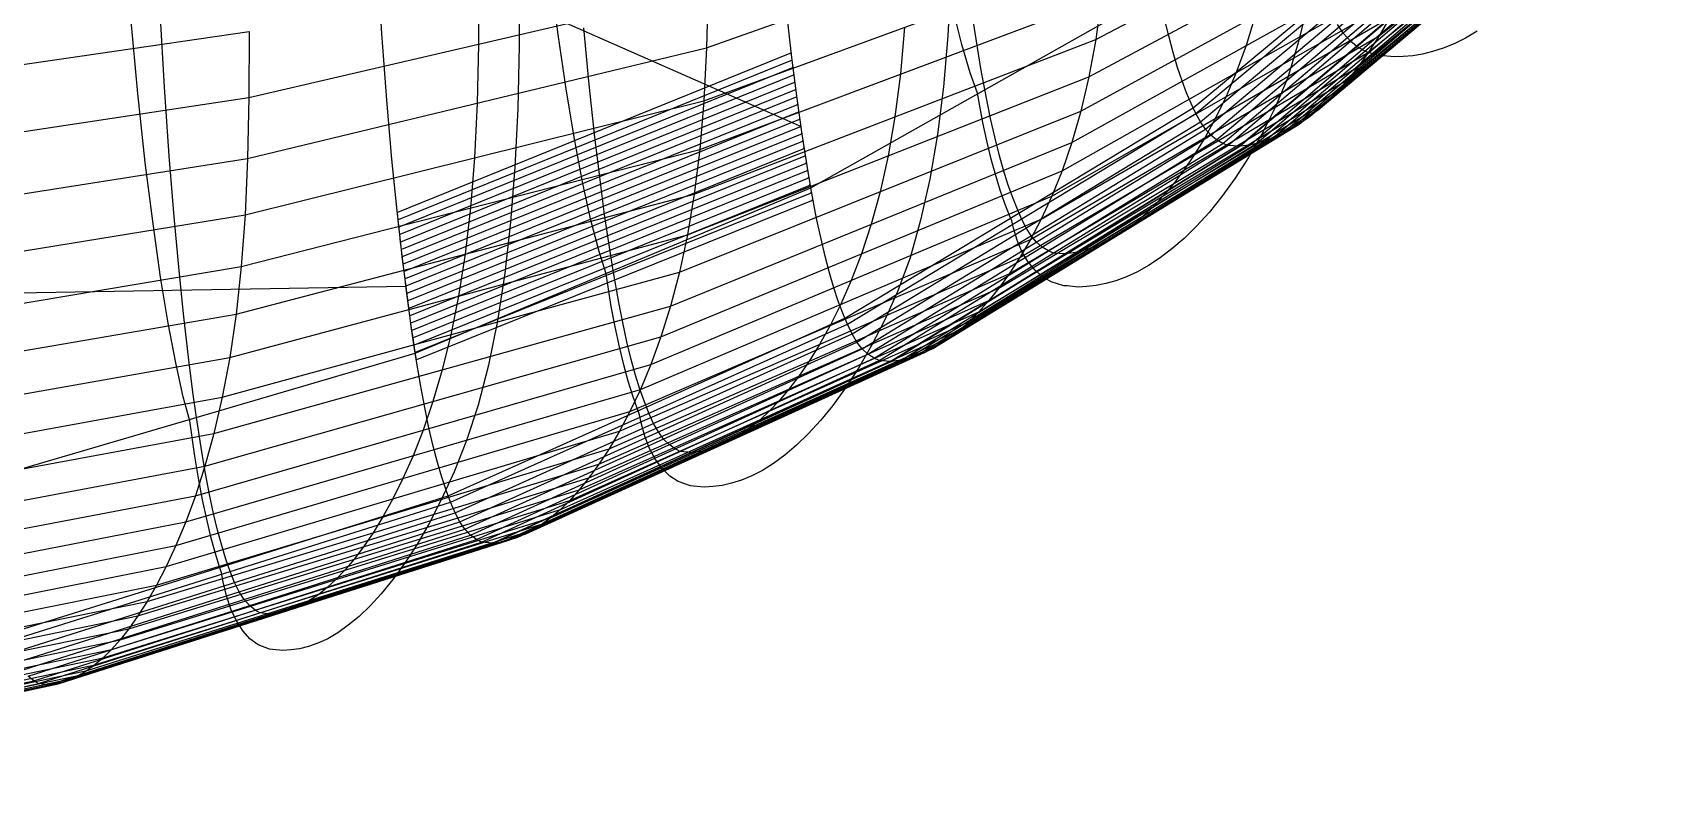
# Model space of a CAD drawing. Extents: x -454 to 454, y -3 to 309.
# Drawn here: x 291.2 to 423.3, y 21.3 to 82.7 of the extents above; entities that cross this region are included whole.
import ezdxf

# ---------------------------------------------------------------- set-up
doc = ezdxf.new("R2010")
doc.units = 0

msp = doc.modelspace()

# ---------------------------------------------------------------- linework, layer by layer
at = {"layer": 'default', "color": 5, "linetype": 'CONTINUOUS'}
for p, q in [((400.504, 82.429, 127.249), (423.341, 100.943, 155.878)), ((399.642, 81.103, 128.138), (422.494, 99.785, 156.527)), ((397.951, 78.881, 129.882), (420.831, 97.841, 157.803)), ((398.788, 79.925, 129.019), (421.655, 98.755, 157.171)), ((377.483, 82.148, 93.799), (405.753, 96.994, 121.834)), ((397.129, 77.959, 130.73), (420.022, 97.034, 158.423)), ((385.617, 76.144, 142.606), (408.635, 95.36, 167.154)), ((395.539, 76.434, 132.371), (418.455, 95.696, 159.625)), ((396.327, 77.147, 131.558), (419.231, 96.322, 159.029)), ((376.935, 79.106, 94.492), (405.215, 94.268, 122.389)), ((385.998, 75.447, 142.213), (409.015, 94.759, 166.863)), ((386.397, 74.854, 141.801), (409.414, 94.248, 166.557)), ((392.581, 74.457, 135.422), (415.536, 93.955, 161.863)), ((393.284, 74.828, 134.696), (416.231, 94.283, 161.33)), ((394.015, 75.279, 133.943), (416.952, 94.681, 160.777)), ((394.767, 75.812, 133.167), (417.694, 95.15, 160.208)), ((345.882, 81.45, 65.701), (378.465, 93.026, 92.559)), ((386.832, 74.367, 141.352), (409.847, 93.828, 166.225)), ((387.295, 73.987, 140.874), (410.307, 93.502, 165.873)), ((387.802, 73.712, 140.352), (410.809, 93.267, 165.487)), ((388.211, 73.534, 139.93), (411.215, 93.117, 165.176)), ((389.124, 73.476, 138.989), (412.119, 93.074, 164.483)), ((389.188, 73.475, 138.922), (412.183, 93.073, 164.434)), ((390.001, 73.573, 138.084), (412.986, 93.166, 163.818)), ((390.568, 73.719, 137.498), (413.548, 93.297, 163.387)), ((391.239, 73.914, 136.806), (414.211, 93.472, 162.879)), ((391.895, 74.156, 136.13), (414.859, 93.688, 162.382)), ((376.284, 76.321, 95.313), (404.573, 91.772, 123.051)), ((345.66, 77.162, 66.031), (378.251, 89.09, 92.83)), ((375.548, 73.786, 96.244), (403.844, 89.497, 123.804)), ((374.75, 71.491, 97.251), (403.052, 87.438, 124.62)), ((308.725, 77.442, 40.504), (345.987, 86.091, 65.544)), ((345.987, 86.091, 65.544), (345.882, 81.45, 65.701)), ((345.328, 73.22, 66.526), (377.923, 85.471, 93.244)), ((373.912, 69.423, 98.31), (402.219, 85.581, 125.479)), ((377.923, 85.471, 93.244), (377.483, 82.148, 93.799)), ((373.055, 67.572, 99.392), (401.367, 83.917, 126.358)), ((401.367, 83.917, 126.358), (400.504, 82.429, 127.249)), ((267.323, 76.766, 18.293), (308.73, 82.782, 40.495)), ((308.73, 82.782, 40.495), (308.725, 77.442, 40.504)), ((344.887, 69.602, 67.183), (377.483, 82.148, 93.799)), ((372.188, 65.916, 100.487), (400.504, 82.429, 127.249)), ((377.483, 82.148, 93.799), (376.935, 79.106, 94.492)), ((400.504, 82.429, 127.249), (399.642, 81.103, 128.138)), ((308.618, 72.492, 40.698), (345.882, 81.45, 65.701)), ((345.882, 81.45, 65.701), (345.66, 77.162, 66.031)), ((371.323, 64.442, 101.58), (399.642, 81.103, 128.138)), ((399.642, 81.103, 128.138), (398.788, 79.925, 129.019)), ((370.467, 63.134, 102.661), (398.788, 79.925, 129.019)), ((398.788, 79.925, 129.019), (397.951, 78.881, 129.882)), ((344.342, 66.291, 67.997), (376.935, 79.106, 94.492)), ((369.628, 61.974, 103.721), (397.951, 78.881, 129.882)), ((376.935, 79.106, 94.492), (376.284, 76.321, 95.313)), ((397.951, 78.881, 129.882), (397.129, 77.959, 130.73)), ((267.311, 71.166, 18.319), (308.725, 77.442, 40.504)), ((308.404, 67.921, 41.087), (345.66, 77.162, 66.031)), ((308.725, 77.442, 40.504), (308.618, 72.492, 40.698)), ((345.66, 77.162, 66.031), (345.328, 73.22, 66.526)), ((368.001, 60.052, 105.776), (396.327, 77.147, 131.558)), ((368.804, 60.952, 104.761), (397.129, 77.959, 130.73)), ((396.327, 77.147, 131.558), (395.539, 76.434, 132.371)), ((397.129, 77.959, 130.73), (396.327, 77.147, 131.558)), ((343.697, 63.262, 68.959), (376.284, 76.321, 95.313)), ((357.319, 59.035, 119.268), (385.617, 76.144, 142.606)), ((357.696, 58.253, 118.792), (385.998, 75.447, 142.213)), ((366.44, 58.575, 107.747), (394.767, 75.812, 133.167)), ((367.212, 59.262, 106.772), (395.539, 76.434, 132.371)), ((376.284, 76.321, 95.313), (375.548, 73.786, 96.244)), ((385.617, 76.144, 142.606), (385.409, 76.581, 142.82)), ((385.998, 75.447, 142.213), (385.617, 76.144, 142.606)), ((386.397, 74.854, 141.801), (385.998, 75.447, 142.213)), ((394.767, 75.812, 133.167), (394.015, 75.279, 133.943)), ((395.539, 76.434, 132.371), (394.767, 75.812, 133.167)), ((358.091, 57.586, 118.292), (386.397, 74.854, 141.801)), ((358.523, 57.037, 117.746), (386.832, 74.367, 141.352)), ((363.57, 56.752, 111.373), (391.895, 74.156, 136.13)), ((364.255, 57.082, 110.507), (392.581, 74.457, 135.422)), ((364.958, 57.49, 109.619), (393.284, 74.828, 134.696)), ((365.688, 57.987, 108.697), (394.015, 75.279, 133.943)), ((386.832, 74.367, 141.352), (386.397, 74.854, 141.801)), ((387.295, 73.987, 140.874), (386.832, 74.367, 141.352)), ((391.895, 74.156, 136.13), (391.239, 73.914, 136.806)), ((392.581, 74.457, 135.422), (391.895, 74.156, 136.13)), ((393.284, 74.828, 134.696), (392.581, 74.457, 135.422)), ((394.015, 75.279, 133.943), (393.284, 74.828, 134.696)), ((308.088, 63.719, 41.659), (345.328, 73.22, 66.526)), ((342.968, 60.505, 70.046), (375.548, 73.786, 96.244)), ((345.328, 73.22, 66.526), (344.887, 69.602, 67.183)), ((358.983, 56.608, 117.165), (387.295, 73.987, 140.874)), ((359.487, 56.295, 116.529), (387.802, 73.712, 140.352)), ((359.894, 56.093, 116.015), (388.211, 73.534, 139.93)), ((360.804, 56.019, 114.866), (389.124, 73.476, 138.989)), ((360.868, 56.016, 114.785), (389.188, 73.475, 138.922)), ((361.679, 56.119, 113.761), (390.001, 73.573, 138.084)), ((362.245, 56.276, 113.045), (390.568, 73.719, 137.498)), ((362.915, 56.487, 112.199), (391.239, 73.914, 136.806)), ((375.548, 73.786, 96.244), (374.75, 71.491, 97.251)), ((387.802, 73.712, 140.352), (387.295, 73.987, 140.874)), ((388.211, 73.534, 139.93), (387.802, 73.712, 140.352)), ((389.124, 73.476, 138.989), (388.211, 73.534, 139.93)), ((389.188, 73.475, 138.922), (389.124, 73.476, 138.989)), ((390.001, 73.573, 138.084), (389.188, 73.475, 138.922)), ((390.568, 73.719, 137.498), (390.001, 73.573, 138.084)), ((391.239, 73.914, 136.806), (390.568, 73.719, 137.498)), ((267.211, 65.977, 18.548), (308.618, 72.492, 40.698)), ((308.618, 72.492, 40.698), (308.404, 67.921, 41.087)), ((342.181, 58.011, 71.22), (374.75, 71.491, 97.251)), ((374.75, 71.491, 97.251), (373.912, 69.423, 98.31)), ((307.673, 59.864, 42.412), (344.887, 69.602, 67.183)), ((341.355, 55.764, 72.452), (373.912, 69.423, 98.31)), ((344.887, 69.602, 67.183), (344.342, 66.291, 67.997)), ((373.912, 69.423, 98.31), (373.055, 67.572, 99.392)), ((267.018, 61.186, 18.988), (308.404, 67.921, 41.087)), ((308.404, 67.921, 41.087), (308.088, 63.719, 41.659)), ((340.511, 53.755, 73.711), (373.055, 67.572, 99.392)), ((373.055, 67.572, 99.392), (372.188, 65.916, 100.487)), ((307.161, 56.336, 43.34), (344.342, 66.291, 67.997)), ((344.342, 66.291, 67.997), (343.697, 63.262, 68.959)), ((339.658, 51.957, 74.983), (372.188, 65.916, 100.487)), ((372.188, 65.916, 100.487), (371.323, 64.442, 101.58)), ((266.737, 56.782, 19.629), (308.088, 63.719, 41.659)), ((308.088, 63.719, 41.659), (307.673, 59.864, 42.412)), ((338.808, 50.359, 76.251), (371.323, 64.442, 101.58)), ((371.323, 64.442, 101.58), (370.467, 63.134, 102.661)), ((306.558, 53.11, 44.433), (343.697, 63.262, 68.959)), ((337.967, 48.941, 77.506), (370.467, 63.134, 102.661)), ((343.697, 63.262, 68.959), (342.968, 60.505, 70.046)), ((370.467, 63.134, 102.661), (369.628, 61.974, 103.721)), ((336.334, 46.577, 79.941), (368.804, 60.952, 104.761)), ((337.142, 47.684, 78.735), (369.628, 61.974, 103.721)), ((368.804, 60.952, 104.761), (368.001, 60.052, 105.776)), ((369.628, 61.974, 103.721), (368.804, 60.952, 104.761)), ((266.369, 52.743, 20.466), (307.673, 59.864, 42.412)), ((305.878, 50.176, 45.666), (342.968, 60.505, 70.046)), ((307.673, 59.864, 42.412), (307.161, 56.336, 43.34)), ((335.545, 45.604, 81.117), (368.001, 60.052, 105.776)), ((342.968, 60.505, 70.046), (342.181, 58.011, 71.22)), ((357.319, 59.035, 119.268), (357.114, 59.526, 119.527)), ((368.001, 60.052, 105.776), (367.212, 59.262, 106.772)), ((325.096, 44.593, 96.702), (357.319, 59.035, 119.268)), ((325.462, 43.736, 96.156), (357.696, 58.253, 118.792)), ((334.015, 44.008, 83.4), (366.44, 58.575, 107.747)), ((334.771, 44.75, 82.272), (367.212, 59.262, 106.772)), ((357.696, 58.253, 118.792), (357.319, 59.035, 119.268)), ((358.091, 57.586, 118.292), (357.696, 58.253, 118.792)), ((366.44, 58.575, 107.747), (365.688, 57.987, 108.697)), ((367.212, 59.262, 106.772), (366.44, 58.575, 107.747)), ((305.144, 47.522, 46.996), (342.181, 58.011, 71.22)), ((325.847, 43.007, 95.582), (358.091, 57.586, 118.292)), ((326.268, 42.404, 94.955), (358.523, 57.037, 117.746)), ((331.873, 42.401, 86.595), (364.255, 57.082, 110.507)), ((332.562, 42.838, 85.568), (364.958, 57.49, 109.619)), ((333.277, 43.374, 84.5), (365.688, 57.987, 108.697)), ((342.181, 58.011, 71.22), (341.355, 55.764, 72.452)), ((358.523, 57.037, 117.746), (358.091, 57.586, 118.292)), ((358.983, 56.608, 117.165), (358.523, 57.037, 117.746)), ((364.255, 57.082, 110.507), (363.57, 56.752, 111.373)), ((364.958, 57.49, 109.619), (364.255, 57.082, 110.507)), ((365.688, 57.987, 108.697), (364.958, 57.49, 109.619)), ((265.917, 49.048, 21.495), (307.161, 56.336, 43.34)), ((304.375, 45.132, 48.39), (341.355, 55.764, 72.452)), ((307.161, 56.336, 43.34), (306.558, 53.11, 44.433)), ((326.716, 41.932, 94.286), (358.983, 56.608, 117.165)), ((327.208, 41.586, 93.553), (359.487, 56.295, 116.529)), ((327.605, 41.362, 92.96), (359.894, 56.093, 116.015)), ((328.495, 41.273, 91.633), (360.804, 56.019, 114.866)), ((328.558, 41.27, 91.54), (360.868, 56.016, 114.785)), ((329.351, 41.374, 90.357), (361.679, 56.119, 113.761)), ((329.905, 41.541, 89.53), (362.245, 56.276, 113.045)), ((330.561, 41.765, 88.552), (362.915, 56.487, 112.199)), ((331.202, 42.048, 87.596), (363.57, 56.752, 111.373)), ((341.355, 55.764, 72.452), (340.511, 53.755, 73.711)), ((359.487, 56.295, 116.529), (358.983, 56.608, 117.165)), ((359.894, 56.093, 116.015), (359.487, 56.295, 116.529)), ((360.804, 56.019, 114.866), (359.894, 56.093, 116.015)), ((360.868, 56.016, 114.785), (360.804, 56.019, 114.866)), ((361.679, 56.119, 113.761), (360.868, 56.016, 114.785)), ((362.245, 56.276, 113.045), (361.679, 56.119, 113.761)), ((362.915, 56.487, 112.199), (362.245, 56.276, 113.045)), ((363.57, 56.752, 111.373), (362.915, 56.487, 112.199)), ((265.387, 45.67, 22.704), (306.558, 53.11, 44.433)), ((303.59, 42.996, 49.813), (340.511, 53.755, 73.711)), ((306.558, 53.11, 44.433), (305.878, 50.176, 45.666)), ((340.511, 53.755, 73.711), (339.658, 51.957, 74.983)), ((302.797, 41.086, 51.251), (339.658, 51.957, 74.983)), ((339.658, 51.957, 74.983), (338.808, 50.359, 76.251)), ((302.007, 39.387, 52.683), (338.808, 50.359, 76.251)), ((338.808, 50.359, 76.251), (337.967, 48.941, 77.506)), ((264.79, 42.598, 24.064), (305.878, 50.176, 45.666)), ((301.226, 37.882, 54.1), (337.967, 48.941, 77.506)), ((305.878, 50.176, 45.666), (305.144, 47.522, 46.996)), ((337.967, 48.941, 77.506), (337.142, 47.684, 78.735)), ((300.461, 36.548, 55.487), (337.142, 47.684, 78.735)), ((337.142, 47.684, 78.735), (336.334, 46.577, 79.941)), ((264.146, 39.821, 25.531), (305.144, 47.522, 46.996)), ((299.71, 35.374, 56.847), (336.334, 46.577, 79.941)), ((305.144, 47.522, 46.996), (304.375, 45.132, 48.39)), ((336.334, 46.577, 79.941), (335.545, 45.604, 81.117)), ((263.471, 37.321, 27.068), (304.375, 45.132, 48.39)), ((298.979, 34.342, 58.173), (335.545, 45.604, 81.117)), ((304.375, 45.132, 48.39), (303.59, 42.996, 49.813)), ((325.096, 44.593, 96.702), (324.897, 45.13, 96.999)), ((335.545, 45.604, 81.117), (334.771, 44.75, 82.272)), ((289.311, 33.348, 75.701), (325.096, 44.593, 96.702)), ((289.648, 32.431, 75.091), (325.462, 43.736, 96.156)), ((297.56, 32.653, 60.747), (334.015, 44.008, 83.4)), ((298.261, 33.438, 59.475), (334.771, 44.75, 82.272)), ((325.462, 43.736, 96.156), (325.096, 44.593, 96.702)), ((325.847, 43.007, 95.582), (325.462, 43.736, 96.156)), ((334.015, 44.008, 83.4), (333.277, 43.374, 84.5)), ((334.771, 44.75, 82.272), (334.015, 44.008, 83.4)), ((262.784, 35.086, 28.634), (303.59, 42.996, 49.813)), ((290.002, 31.65, 74.448), (325.847, 43.007, 95.582)), ((290.39, 31.004, 73.745), (326.268, 42.404, 94.955)), ((295.575, 30.955, 64.345), (331.873, 42.401, 86.595)), ((296.213, 31.416, 63.188), (332.562, 42.838, 85.568)), ((296.876, 31.982, 61.986), (333.277, 43.374, 84.5)), ((303.59, 42.996, 49.813), (302.797, 41.086, 51.251)), ((326.268, 42.404, 94.955), (325.847, 43.007, 95.582)), ((326.716, 41.932, 94.286), (326.268, 42.404, 94.955)), ((331.873, 42.401, 86.595), (331.202, 42.048, 87.596)), ((332.562, 42.838, 85.568), (331.873, 42.401, 86.595)), ((333.277, 43.374, 84.5), (332.562, 42.838, 85.568)), ((262.089, 33.089, 30.217), (302.797, 41.086, 51.251)), ((290.804, 30.496, 72.995), (326.716, 41.932, 94.286)), ((291.258, 30.124, 72.172), (327.208, 41.586, 93.553)), ((291.625, 29.882, 71.506), (327.605, 41.362, 92.96)), ((292.448, 29.78, 70.015), (328.495, 41.273, 91.633)), ((292.506, 29.776, 69.909), (328.558, 41.27, 91.54)), ((293.239, 29.88, 68.579), (329.351, 41.374, 90.357)), ((293.753, 30.054, 67.648), (329.905, 41.541, 89.53)), ((294.36, 30.287, 66.548), (330.561, 41.765, 88.552)), ((294.953, 30.584, 65.472), (331.202, 42.048, 87.596)), ((302.797, 41.086, 51.251), (302.007, 39.387, 52.683)), ((327.208, 41.586, 93.553), (326.716, 41.932, 94.286)), ((327.605, 41.362, 92.96), (327.208, 41.586, 93.553)), ((328.495, 41.273, 91.633), (327.605, 41.362, 92.96)), ((328.558, 41.27, 91.54), (328.495, 41.273, 91.633)), ((329.351, 41.374, 90.357), (328.558, 41.27, 91.54)), ((329.905, 41.541, 89.53), (329.351, 41.374, 90.357)), ((330.561, 41.765, 88.552), (329.905, 41.541, 89.53)), ((331.202, 42.048, 87.596), (330.561, 41.765, 88.552)), ((261.397, 31.314, 31.792), (302.007, 39.387, 52.683)), ((302.007, 39.387, 52.683), (301.226, 37.882, 54.1)), ((260.713, 29.741, 33.35), (301.226, 37.882, 54.1)), ((301.226, 37.882, 54.1), (300.461, 36.548, 55.487)), ((260.044, 28.348, 34.875), (300.461, 36.548, 55.487)), ((300.461, 36.548, 55.487), (299.71, 35.374, 56.847)), ((259.388, 27.122, 36.37), (299.71, 35.374, 56.847)), ((299.71, 35.374, 56.847), (298.979, 34.342, 58.173)), ((258.12, 25.102, 39.257), (298.261, 33.438, 59.475)), ((258.748, 26.045, 37.827), (298.979, 34.342, 58.173)), ((298.261, 33.438, 59.475), (297.56, 32.653, 60.747)), ((298.979, 34.342, 58.173), (298.261, 33.438, 59.475)), ((256.91, 23.585, 42.015), (296.876, 31.982, 61.986)), ((257.507, 24.284, 40.654), (297.56, 32.653, 60.747)), ((296.876, 31.982, 61.986), (296.213, 31.416, 63.188)), ((297.56, 32.653, 60.747), (296.876, 31.982, 61.986)), ((255.23, 22.133, 45.842), (294.953, 30.584, 65.472)), ((255.773, 22.518, 44.605), (295.575, 30.955, 64.345)), ((256.33, 22.997, 43.335), (296.213, 31.416, 63.188)), ((291.258, 30.124, 72.172), (290.804, 30.496, 72.995)), ((294.953, 30.584, 65.472), (294.36, 30.287, 66.548)), ((295.575, 30.955, 64.345), (294.953, 30.584, 65.472)), ((296.213, 31.416, 63.188), (295.575, 30.955, 64.345)), ((252.005, 21.677, 53.189), (291.258, 30.124, 72.172)), ((252.325, 21.42, 52.46), (291.625, 29.882, 71.506)), ((253.042, 21.308, 50.825), (292.448, 29.78, 70.015)), ((253.093, 21.303, 50.71), (292.506, 29.776, 69.909)), ((253.733, 21.407, 49.251), (293.239, 29.88, 68.579)), ((254.182, 21.586, 48.23), (293.753, 30.054, 67.648)), ((254.712, 21.826, 47.023), (294.36, 30.287, 66.548)), ((291.625, 29.882, 71.506), (291.258, 30.124, 72.172)), ((292.448, 29.78, 70.015), (291.625, 29.882, 71.506)), ((292.506, 29.776, 69.909), (292.448, 29.78, 70.015)), ((293.239, 29.88, 68.579), (292.506, 29.776, 69.909)), ((293.753, 30.054, 67.648), (293.239, 29.88, 68.579)), ((294.36, 30.287, 66.548), (293.753, 30.054, 67.648))]:
    msp.add_line(p, q, dxfattribs=at)
at = {"layer": 'default', "color": 1, "linetype": 'CONTINUOUS'}
for p, q in [((300.448, 98.473, 292), (353.563, 75.084, 124.011)), ((385.409, 76.581, 142.82), (408.428, 95.738, 167.313)), ((354.357, 70.112, 123.009), (382.604, 86.026, 145.714)), ((383.415, 82.427, 144.877), (383.082, 83.808, 145.22)), ((383.775, 81.073, 144.506), (383.415, 82.427, 144.877)), ((384.135, 79.867, 144.134), (383.775, 81.073, 144.506)), ((384.498, 78.785, 143.76), (384.135, 79.867, 144.134)), ((384.867, 77.814, 143.379), (384.498, 78.785, 143.76)), ((385.24, 76.936, 142.994), (384.867, 77.814, 143.379)), ((385.409, 76.581, 142.82), (385.24, 76.936, 142.994)), ((357.114, 59.526, 119.527), (385.409, 76.581, 142.82)), ((322.235, 56.694, 100.97), (354.357, 70.112, 123.009)), ((354.824, 67.629, 122.418), (354.357, 70.112, 123.009)), ((355.15, 66.081, 122.007), (354.824, 67.629, 122.418)), ((355.503, 64.564, 121.561), (355.15, 66.081, 122.007)), ((355.858, 63.212, 121.113), (355.503, 64.564, 121.561)), ((356.215, 62, 120.662), (355.858, 63.212, 121.113)), ((208.92, 60.225, 223.472), (321.474, 62.121, 102.104)), ((356.578, 60.91, 120.203), (356.215, 62, 120.662)), ((356.947, 59.925, 119.737), (356.578, 60.91, 120.203)), ((324.897, 45.13, 96.999), (357.114, 59.526, 119.527)), ((357.114, 59.526, 119.527), (356.947, 59.925, 119.737)), ((286.69, 46.278, 80.453), (322.235, 56.694, 100.97)), ((322.684, 53.983, 100.3), (322.235, 56.694, 100.97)), ((322.998, 52.293, 99.832), (322.684, 53.983, 100.3)), ((323.338, 50.636, 99.324), (322.998, 52.293, 99.832)), ((323.681, 49.159, 98.814), (323.338, 50.636, 99.324)), ((324.026, 47.834, 98.298), (323.681, 49.159, 98.814)), ((324.378, 46.643, 97.773), (324.026, 47.834, 98.298)), ((324.736, 45.566, 97.24), (324.378, 46.643, 97.773)), ((289.128, 33.922, 76.033), (324.897, 45.13, 96.999)), ((324.897, 45.13, 96.999), (324.736, 45.566, 97.24))]:
    msp.add_line(p, q, dxfattribs=at)
at = {"layer": 'default', "color": 3, "linetype": 'CONTINUOUS'}
for p, q in [((319.507, 82.617, 105.039), (319.131, 88.53, 105.6)), ((352.814, 80.68, 124.957), (352.371, 84.528, 125.516)), ((319.914, 77.225, 104.432), (319.507, 82.617, 105.039)), ((353.243, 77.341, 124.416), (352.814, 80.68, 124.957)), ((320.339, 72.425, 103.798), (319.914, 77.225, 104.432)), ((353.653, 74.449, 123.897), (353.243, 77.341, 124.416)), ((354.046, 71.929, 123.401), (353.653, 74.449, 123.897)), ((320.76, 68.227, 103.17), (320.339, 72.425, 103.798)), ((354.357, 70.112, 123.009), (354.046, 71.929, 123.401)), ((321.169, 64.584, 102.561), (320.76, 68.227, 103.17)), ((321.561, 61.427, 101.976), (321.169, 64.584, 102.561)), ((321.937, 58.677, 101.414), (321.561, 61.427, 101.976)), ((322.235, 56.694, 100.97), (321.937, 58.677, 101.414))]:
    msp.add_line(p, q, dxfattribs=at)
at = {"layer": 'default', "color": 4, "linetype": 'CONTINUOUS'}
for p, q in [((333.829, 82.543, 118.167), (333.173, 87.738, 119.073)), ((330.645, 87.062, 47.728), (330.66, 81.639, 47.714)), ((365.71, 86.864, 74.375), (365.477, 82.429, 74.7)), ((394.675, 84.915, 104.408), (393.929, 81.859, 105.26)), ((299.697, 77.768, 98.601), (299.127, 83.921, 99.542)), ((366.602, 81.743, 136.524), (365.926, 84.433, 137.301)), ((397.608, 82.616, 154.46), (397.115, 83.357, 154.902)), ((334.511, 77.936, 117.219), (333.829, 82.543, 118.167)), ((365.477, 82.429, 74.7), (365.119, 78.289, 75.199)), ((398.194, 81.978, 153.935), (397.608, 82.616, 154.46)), ((398.804, 81.498, 153.378), (398.194, 81.978, 153.935)), ((407.519, 82.25, 145.544), (406.595, 81.798, 146.374)), ((408.462, 82.807, 144.697), (407.519, 82.25, 145.544)), ((330.66, 81.639, 47.714), (330.554, 76.548, 47.905)), ((367.282, 79.432, 135.741), (366.602, 81.743, 136.524)), ((393.929, 81.859, 105.26), (393.071, 79.065, 106.233)), ((399.528, 81.113, 152.749), (398.804, 81.498, 153.378)), ((400.55, 80.821, 151.802), (399.528, 81.113, 152.749)), ((400.834, 80.811, 151.548), (400.55, 80.821, 151.802)), ((401.751, 80.726, 150.735), (400.834, 80.811, 151.548)), ((402.459, 80.762, 150.087), (401.751, 80.726, 150.735)), ((403.228, 80.823, 149.4), (402.459, 80.762, 150.087)), ((404.013, 80.953, 148.693), (403.228, 80.823, 149.4)), ((404.837, 81.158, 147.954), (404.013, 80.953, 148.693)), ((405.701, 81.436, 147.178), (404.837, 81.158, 147.954)), ((406.595, 81.798, 146.374), (405.701, 81.436, 147.178)), ((367.874, 77.796, 135.061), (367.282, 79.432, 135.741)), ((365.119, 78.289, 75.199), (364.631, 74.42, 75.876)), ((393.071, 79.065, 106.233), (392.048, 76.625, 107.395)), ((300.303, 72.163, 97.599), (299.697, 77.768, 98.601)), ((335.181, 73.925, 116.292), (334.511, 77.936, 117.219)), ((368.319, 75.409, 134.552), (367.874, 77.796, 135.061)), ((330.554, 76.548, 47.905), (330.32, 71.779, 48.294)), ((368.646, 73.905, 134.176), (368.319, 75.409, 134.552)), ((392.048, 76.625, 107.395), (390.979, 74.466, 108.611)), ((364.631, 74.42, 75.876), (364.011, 70.815, 76.729)), ((390.979, 74.466, 108.611), (389.901, 72.557, 109.841)), ((335.84, 70.463, 115.382), (335.181, 73.925, 116.292)), ((369.003, 72.43, 133.767), (368.646, 73.905, 134.176)), ((300.934, 67.193, 96.548), (300.303, 72.163, 97.599)), ((330.32, 71.779, 48.294), (329.969, 67.329, 48.881)), ((369.364, 71.105, 133.354), (369.003, 72.43, 133.767)), ((389.901, 72.557, 109.841), (388.812, 70.879, 111.083)), ((336.494, 67.489, 114.478), (335.84, 70.463, 115.382)), ((364.011, 70.815, 76.729), (363.267, 67.476, 77.748)), ((369.731, 69.908, 132.933), (369.364, 71.105, 133.354)), ((388.812, 70.879, 111.083), (387.736, 69.407, 112.312)), ((370.107, 68.824, 132.502), (369.731, 69.908, 132.933)), ((370.485, 67.849, 132.066), (370.107, 68.824, 132.502)), ((387.736, 69.407, 112.312), (386.688, 68.111, 113.508)), ((337.156, 64.934, 113.564), (336.494, 67.489, 114.478)), ((363.267, 67.476, 77.748), (362.414, 64.425, 78.907)), ((370.663, 67.437, 131.86), (370.485, 67.849, 132.066)), ((370.803, 66.839, 131.704), (370.663, 67.437, 131.86)), ((386.688, 68.111, 113.508), (385.659, 66.988, 114.686)), ((301.555, 62.863, 95.519), (300.934, 67.193, 96.548)), ((329.969, 67.329, 48.881), (329.494, 63.173, 49.668)), ((371.104, 65.867, 131.366), (370.803, 66.839, 131.704)), ((385.659, 66.988, 114.686), (384.657, 65.999, 115.832)), ((337.737, 63.128, 112.763), (337.156, 64.934, 113.564)), ((371.495, 64.951, 130.921), (371.104, 65.867, 131.366)), ((371.985, 64.129, 130.361), (371.495, 64.951, 130.921)), ((383.678, 65.155, 116.954), (382.717, 64.428, 118.055)), ((384.657, 65.999, 115.832), (383.678, 65.155, 116.954)), ((362.414, 64.425, 78.907), (361.404, 61.759, 80.28)), ((372.565, 63.425, 129.7), (371.985, 64.129, 130.361)), ((381.783, 63.8, 119.125), (380.868, 63.291, 120.172)), ((382.717, 64.428, 118.055), (381.783, 63.8, 119.125)), ((302.167, 59.125, 94.506), (301.555, 62.863, 95.519)), ((329.494, 63.173, 49.668), (328.895, 59.306, 50.655)), ((338.149, 60.481, 112.198), (337.737, 63.128, 112.763)), ((373.167, 62.895, 128.998), (372.565, 63.425, 129.7)), ((373.876, 62.474, 128.215), (373.167, 62.895, 128.998)), ((374.886, 62.158, 127.017), (373.876, 62.474, 128.215)), ((375.156, 62.145, 126.71), (374.886, 62.158, 127.017)), ((376.07, 62.059, 125.679), (375.156, 62.145, 126.71)), ((377.533, 62.181, 123.993), (376.767, 62.105, 124.863)), ((378.309, 62.343, 123.102), (377.533, 62.181, 123.993)), ((379.128, 62.565, 122.167), (378.309, 62.343, 123.102)), ((379.982, 62.881, 121.188), (379.128, 62.565, 122.167)), ((380.868, 63.291, 120.172), (379.982, 62.881, 121.188)), ((361.404, 61.759, 80.28), (360.351, 59.399, 81.715)), ((376.767, 62.105, 124.863), (376.07, 62.059, 125.679)), ((338.469, 58.822, 111.757), (338.149, 60.481, 112.198)), ((302.776, 55.913, 93.5), (302.167, 59.125, 94.506)), ((328.895, 59.306, 50.655), (328.176, 55.727, 51.83)), ((338.818, 57.194, 111.278), (338.469, 58.822, 111.757)), ((360.351, 59.399, 81.715), (359.282, 57.322, 83.177)), ((339.171, 55.733, 110.792), (338.818, 57.194, 111.278)), ((359.282, 57.322, 83.177), (358.22, 55.478, 84.63)), ((303.391, 53.15, 92.484), (302.776, 55.913, 93.5)), ((328.176, 55.727, 51.83), (327.348, 52.466, 53.175)), ((339.531, 54.412, 110.298), (339.171, 55.733, 110.792)), ((339.899, 53.218, 109.791), (339.531, 54.412, 110.298)), ((358.22, 55.478, 84.63), (357.163, 53.868, 86.078)), ((303.929, 51.193, 91.597), (303.391, 53.15, 92.484)), ((340.27, 52.142, 109.278), (339.899, 53.218, 109.791)), ((357.163, 53.868, 86.078), (356.132, 52.451, 87.488)), ((327.348, 52.466, 53.175), (326.391, 49.602, 54.731)), ((340.444, 51.688, 109.036), (340.27, 52.142, 109.278)), ((340.578, 51.028, 108.857), (340.444, 51.688, 109.036)), ((356.132, 52.451, 87.488), (355.123, 51.222, 88.875)), ((304.331, 48.347, 90.936), (303.929, 51.193, 91.597)), ((340.874, 49.96, 108.459), (340.578, 51.028, 108.857)), ((355.123, 51.222, 88.875), (354.134, 50.153, 90.23)), ((326.391, 49.602, 54.731), (325.385, 47.074, 56.368)), ((341.259, 48.961, 107.935), (340.874, 49.96, 108.459)), ((341.738, 48.065, 107.277), (341.259, 48.961, 107.935)), ((353.179, 49.218, 91.543), (352.236, 48.423, 92.838)), ((354.134, 50.153, 90.23), (353.179, 49.218, 91.543)), ((304.632, 46.557, 90.44), (304.331, 48.347, 90.936)), ((342.305, 47.301, 106.502), (341.738, 48.065, 107.277)), ((351.316, 47.749, 94.102), (350.424, 47.179, 95.328)), ((352.236, 48.423, 92.838), (351.316, 47.749, 94.102)), ((304.961, 44.801, 89.901), (304.632, 46.557, 90.44)), ((325.385, 47.074, 56.368), (324.365, 44.851, 58.034)), ((342.892, 46.725, 105.679), (342.305, 47.301, 106.502)), ((343.582, 46.27, 104.77), (342.892, 46.725, 105.679)), ((344.568, 45.93, 103.363), (343.582, 46.27, 104.77)), ((348.719, 46.385, 97.671), (347.916, 46.14, 98.77)), ((349.556, 46.73, 96.521), (348.719, 46.385, 97.671)), ((350.424, 47.179, 95.328), (349.556, 46.73, 96.521)), ((344.825, 45.913, 103.013), (344.568, 45.93, 103.363)), ((345.724, 45.823, 101.798), (344.825, 45.913, 103.013)), ((346.404, 45.876, 100.842), (345.724, 45.823, 101.798)), ((347.156, 45.961, 99.817), (346.404, 45.876, 100.842)), ((347.916, 46.14, 98.77), (347.156, 45.961, 99.817)), ((305.293, 43.225, 89.353), (304.961, 44.801, 89.901)), ((324.365, 44.851, 58.034), (323.352, 42.877, 59.69)), ((305.632, 41.801, 88.796), (305.293, 43.225, 89.353)), ((323.352, 42.877, 59.69), (322.346, 41.154, 61.338)), ((305.979, 40.512, 88.224), (305.632, 41.801, 88.796)), ((322.346, 41.154, 61.338), (321.365, 39.639, 62.943)), ((306.329, 39.352, 87.645), (305.979, 40.512, 88.224)), ((306.493, 38.863, 87.372), (306.329, 39.352, 87.645)), ((306.618, 38.149, 87.173), (306.493, 38.863, 87.372)), ((321.365, 39.639, 62.943), (320.405, 38.324, 64.52)), ((306.897, 36.999, 86.724), (306.618, 38.149, 87.173)), ((319.464, 37.181, 66.062), (318.557, 36.182, 67.554)), ((320.405, 38.324, 64.52), (319.464, 37.181, 66.062)), ((307.262, 35.926, 86.132), (306.897, 36.999, 86.724)), ((307.716, 34.966, 85.387), (307.262, 35.926, 86.132)), ((318.557, 36.182, 67.554), (317.661, 35.333, 69.024)), ((308.252, 34.148, 84.511), (307.716, 34.966, 85.387)), ((316.788, 34.614, 70.46), (315.941, 34.006, 71.851)), ((317.661, 35.333, 69.024), (316.788, 34.614, 70.46)), ((308.805, 33.53, 83.58), (308.252, 34.148, 84.511)), ((309.46, 33.044, 82.555), (308.805, 33.53, 83.58)), ((314.324, 33.16, 74.51), (313.561, 32.899, 75.757)), ((315.117, 33.527, 73.205), (314.324, 33.16, 74.51)), ((315.941, 34.006, 71.851), (315.117, 33.527, 73.205)), ((310.389, 32.679, 80.961), (309.46, 33.044, 82.555)), ((310.629, 32.659, 80.571), (310.389, 32.679, 80.961)), ((311.485, 32.562, 79.19), (310.629, 32.659, 80.571)), ((312.126, 32.618, 78.109), (311.485, 32.562, 79.19)), ((312.841, 32.709, 76.945), (312.126, 32.618, 78.109)), ((313.561, 32.899, 75.757), (312.841, 32.709, 76.945))]:
    msp.add_line(p, q, dxfattribs=at)
at = {"layer": 'default', "color": 7, "linetype": 'CONTINUOUS'}
for p, q in [((327.355, 86.94, 53.025), (327.356, 81.767, 53.024)), ((367.768, 82.174, 135.178), (367.351, 84.911, 135.655)), ((301.865, 78.283, 94.983), (301.509, 84.394, 95.567)), ((390.429, 84.046, 109.182), (389.696, 81.641, 110.024)), ((336.355, 78.477, 114.657), (335.918, 83.076, 115.258)), ((361.955, 83.126, 79.43), (361.625, 79.346, 79.885)), ((368.166, 79.788, 134.722), (367.768, 82.174, 135.178)), ((327.356, 81.767, 53.024), (327.25, 76.971, 53.199)), ((389.696, 81.641, 110.024), (388.901, 79.465, 110.936)), ((361.625, 79.346, 79.885), (361.185, 75.875, 80.491)), ((368.48, 78.069, 134.361), (368.166, 79.788, 134.722)), ((388.901, 79.465, 110.936), (388.066, 77.502, 111.895)), ((302.251, 72.71, 94.348), (301.865, 78.283, 94.983)), ((336.787, 74.454, 114.063), (336.355, 78.477, 114.657)), ((368.953, 75.718, 133.819), (368.48, 78.069, 134.361)), ((327.25, 76.971, 53.199), (327.032, 72.541, 53.559)), ((388.066, 77.502, 111.895), (387.211, 75.745, 112.875)), ((361.185, 75.875, 80.491), (360.638, 72.698, 81.245)), ((369.282, 74.254, 133.442), (368.953, 75.718, 133.819)), ((387.211, 75.745, 112.875), (386.346, 74.172, 113.868)), ((337.206, 70.962, 113.488), (336.787, 74.454, 114.063)), ((369.639, 72.818, 133.033), (369.282, 74.254, 133.442)), ((386.346, 74.172, 113.868), (385.482, 72.772, 114.859)), ((302.655, 67.749, 93.685), (302.251, 72.71, 94.348)), ((369.996, 71.54, 132.624), (369.639, 72.818, 133.033)), ((385.482, 72.772, 114.859), (384.628, 71.53, 115.84)), ((327.032, 72.541, 53.559), (326.708, 68.47, 54.093)), ((360.638, 72.698, 81.245), (359.991, 69.791, 82.136)), ((370.357, 70.392, 132.211), (369.996, 71.54, 132.624)), ((384.628, 71.53, 115.84), (383.79, 70.428, 116.801)), ((337.607, 67.938, 112.937), (337.206, 70.962, 113.488)), ((370.723, 69.362, 131.791), (370.357, 70.392, 132.211)), ((383.79, 70.428, 116.801), (382.967, 69.455, 117.746)), ((359.991, 69.791, 82.136), (359.258, 67.145, 83.145)), ((371.094, 68.43, 131.366), (370.723, 69.362, 131.791)), ((382.967, 69.455, 117.746), (382.164, 68.6, 118.667)), ((303.055, 63.409, 93.026), (302.655, 67.749, 93.685)), ((326.708, 68.47, 54.093), (326.28, 64.733, 54.798)), ((337.992, 65.303, 112.408), (337.607, 67.938, 112.937)), ((371.261, 68.053, 131.173), (371.094, 68.43, 131.366)), ((371.468, 67.589, 130.937), (371.261, 68.053, 131.173)), ((371.847, 66.85, 130.502), (371.468, 67.589, 130.937)), ((381.375, 67.848, 119.572), (380.604, 67.194, 120.457)), ((382.164, 68.6, 118.667), (381.375, 67.848, 119.572)), ((359.258, 67.145, 83.145), (358.465, 64.751, 84.236)), ((372.244, 66.22, 130.046), (371.847, 66.85, 130.502)), ((372.678, 65.702, 129.549), (372.244, 66.22, 130.046)), ((379.121, 66.159, 122.158), (378.418, 65.77, 122.965)), ((379.852, 66.633, 121.32), (379.121, 66.159, 122.158)), ((380.604, 67.194, 120.457), (379.852, 66.633, 121.32)), ((338.296, 63.403, 111.989), (337.992, 65.303, 112.408)), ((373.139, 65.297, 129.02), (372.678, 65.702, 129.549)), ((373.644, 65.003, 128.44), (373.139, 65.297, 129.02)), ((374.052, 64.814, 127.973), (373.644, 65.003, 128.44)), ((374.964, 64.747, 126.927), (374.052, 64.814, 127.973)), ((375.84, 64.846, 125.922), (375.028, 64.745, 126.853)), ((376.407, 64.998, 125.272), (375.84, 64.846, 125.922)), ((377.077, 65.2, 124.503), (376.407, 64.998, 125.272)), ((377.732, 65.454, 123.751), (377.077, 65.2, 124.503)), ((378.418, 65.77, 122.965), (377.732, 65.454, 123.751)), ((326.28, 64.733, 54.798), (325.751, 61.314, 55.669)), ((358.465, 64.751, 84.236), (357.633, 62.594, 85.381)), ((375.028, 64.745, 126.853), (374.964, 64.747, 126.927)), ((303.445, 59.642, 92.386), (303.055, 63.409, 93.026)), ((338.754, 60.806, 111.359), (338.296, 63.403, 111.989)), ((357.633, 62.594, 85.381), (356.783, 60.663, 86.551)), ((325.751, 61.314, 55.669), (325.127, 58.186, 56.696)), ((303.819, 56.379, 91.771), (303.445, 59.642, 92.386)), ((339.074, 59.187, 110.92), (338.754, 60.806, 111.359)), ((356.783, 60.663, 86.551), (355.923, 58.937, 87.735)), ((325.127, 58.186, 56.696), (324.423, 55.34, 57.856)), ((339.421, 57.6, 110.443), (339.074, 59.187, 110.92)), ((355.923, 58.937, 87.735), (355.065, 57.4, 88.916)), ((339.769, 56.186, 109.963), (339.421, 57.6, 110.443)), ((355.065, 57.4, 88.916), (354.217, 56.037, 90.083)), ((304.178, 53.536, 91.18), (303.819, 56.379, 91.771)), ((340.121, 54.917, 109.48), (339.769, 56.186, 109.963)), ((354.217, 56.037, 90.083), (353.385, 54.829, 91.228)), ((324.423, 55.34, 57.856), (323.663, 52.767, 59.108)), ((340.478, 53.776, 108.988), (340.121, 54.917, 109.48)), ((353.385, 54.829, 91.228), (352.569, 53.764, 92.351)), ((304.463, 51.486, 90.711), (304.178, 53.536, 91.18)), ((340.841, 52.745, 108.489), (340.478, 53.776, 108.988)), ((352.569, 53.764, 92.351), (351.773, 52.828, 93.446)), ((323.663, 52.767, 59.108), (322.865, 50.448, 60.421)), ((341.005, 52.328, 108.263), (340.841, 52.745, 108.489)), ((341.208, 51.814, 107.985), (341.005, 52.328, 108.263)), ((341.579, 50.994, 107.474), (341.208, 51.814, 107.985)), ((350.992, 52.006, 94.522), (350.228, 51.292, 95.573)), ((351.773, 52.828, 93.446), (350.992, 52.006, 94.522)), ((304.892, 48.682, 90.005), (304.463, 51.486, 90.711)), ((322.865, 50.448, 60.421), (322.051, 48.375, 61.762)), ((341.969, 50.297, 106.937), (341.579, 50.994, 107.474)), ((342.395, 49.721, 106.351), (341.969, 50.297, 106.937)), ((349.483, 50.68, 96.598), (348.76, 50.164, 97.593)), ((350.228, 51.292, 95.573), (349.483, 50.68, 96.598)), ((342.85, 49.27, 105.726), (342.395, 49.721, 106.351)), ((343.347, 48.941, 105.041), (342.85, 49.27, 105.726)), ((343.75, 48.728, 104.488), (343.347, 48.941, 105.041)), ((346.738, 49.126, 100.376), (346.075, 48.908, 101.287)), ((347.386, 49.4, 99.484), (346.738, 49.126, 100.376)), ((348.064, 49.741, 98.551), (347.386, 49.4, 99.484)), ((348.76, 50.164, 97.593), (348.064, 49.741, 98.551)), ((305.192, 46.935, 89.512), (304.892, 48.682, 90.005)), ((322.051, 48.375, 61.762), (321.228, 46.522, 63.117)), ((344.649, 48.646, 103.25), (343.75, 48.728, 104.488)), ((344.713, 48.643, 103.162), (344.649, 48.646, 103.25)), ((345.515, 48.746, 102.059), (344.713, 48.643, 103.162)), ((346.075, 48.908, 101.287), (345.515, 48.746, 102.059)), ((305.518, 45.221, 88.975), (305.192, 46.935, 89.512)), ((321.228, 46.522, 63.117), (320.407, 44.873, 64.467)), ((305.846, 43.694, 88.436), (305.518, 45.221, 88.975)), ((306.177, 42.324, 87.891), (305.846, 43.694, 88.436)), ((320.407, 44.873, 64.467), (319.596, 43.411, 65.803)), ((306.515, 41.092, 87.335), (306.177, 42.324, 87.891)), ((319.596, 43.411, 65.803), (318.802, 42.116, 67.111)), ((306.858, 39.977, 86.771), (306.515, 41.092, 87.335)), ((318.802, 42.116, 67.111), (318.022, 40.975, 68.394)), ((307.013, 39.526, 86.516), (306.858, 39.977, 86.771)), ((317.262, 39.973, 69.645), (316.516, 39.094, 70.873)), ((318.022, 40.975, 68.394), (317.262, 39.973, 69.645)), ((307.204, 38.97, 86.202), (307.013, 39.526, 86.516)), ((307.555, 38.084, 85.623), (307.204, 38.97, 86.202)), ((316.516, 39.094, 70.873), (315.787, 38.331, 72.073)), ((307.925, 37.328, 85.015), (307.555, 38.084, 85.623)), ((308.329, 36.704, 84.35), (307.925, 37.328, 85.015)), ((314.387, 37.127, 74.378), (313.724, 36.678, 75.47)), ((315.077, 37.678, 73.243), (314.387, 37.127, 74.378)), ((315.787, 38.331, 72.073), (315.077, 37.678, 73.243)), ((308.76, 36.214, 83.641), (308.329, 36.704, 84.35)), ((309.233, 35.855, 82.862), (308.76, 36.214, 83.641)), ((309.615, 35.622, 82.233), (309.233, 35.855, 82.862)), ((311.829, 35.797, 78.589), (311.295, 35.627, 79.468)), ((312.46, 36.026, 77.55), (311.829, 35.797, 78.589)), ((313.077, 36.316, 76.534), (312.46, 36.026, 77.55)), ((313.724, 36.678, 75.47), (313.077, 36.316, 76.534)), ((310.471, 35.526, 80.824), (309.615, 35.622, 82.233)), ((310.532, 35.523, 80.724), (310.471, 35.526, 80.824)), ((311.295, 35.627, 79.468), (310.532, 35.523, 80.724))]:
    msp.add_line(p, q, dxfattribs=at)
at = {"layer": 'default', "color": 2, "linetype": 'CONTINUOUS'}
for p, q in [((352.771, 81.059, 125.012), (320.774, 68.102, 103.149)), ((352.842, 80.461, 124.921), (320.841, 67.504, 103.049)), ((352.919, 79.864, 124.824), (320.908, 66.906, 102.949)), ((352.842, 80.461, 124.921), (352.771, 80.461, 125.012)), ((352.919, 79.864, 124.824), (352.842, 79.864, 124.921)), ((352.996, 79.266, 124.728), (320.975, 66.307, 102.849)), ((353.073, 78.669, 124.631), (321.042, 65.709, 102.749)), ((353.149, 78.071, 124.534), (321.109, 65.111, 102.649)), ((352.996, 79.266, 124.728), (352.919, 79.266, 124.824)), ((353.073, 78.669, 124.631), (352.996, 78.669, 124.728)), ((353.149, 78.071, 124.534), (353.073, 78.071, 124.631)), ((353.226, 77.473, 124.437), (321.177, 64.513, 102.548)), ((353.309, 76.876, 124.332), (321.252, 63.915, 102.437)), ((353.226, 77.473, 124.437), (353.149, 77.473, 124.534)), ((353.309, 76.876, 124.332), (353.226, 76.876, 124.437)), ((353.394, 76.279, 124.225), (321.326, 63.317, 102.326)), ((353.478, 75.682, 124.118), (321.4, 62.719, 102.215)), ((353.394, 76.279, 124.225), (353.309, 76.279, 124.332)), ((353.478, 75.682, 124.118), (353.394, 75.682, 124.225)), ((353.563, 75.084, 124.011), (321.474, 62.121, 102.104)), ((353.648, 74.487, 123.904), (321.549, 61.523, 101.994)), ((353.563, 75.084, 124.011), (353.478, 75.084, 124.118)), ((353.648, 74.487, 123.904), (353.563, 74.487, 124.011)), ((353.74, 73.89, 123.787), (321.629, 60.925, 101.873)), ((353.833, 73.293, 123.67), (321.711, 60.327, 101.751)), ((353.74, 73.89, 123.787), (353.648, 73.89, 123.904)), ((353.833, 73.293, 123.67), (353.74, 73.293, 123.787)), ((353.927, 72.696, 123.552), (321.793, 59.729, 101.629)), ((354.02, 72.099, 123.434), (321.875, 59.132, 101.507)), ((354.119, 71.502, 123.309), (321.958, 58.534, 101.382)), ((353.927, 72.696, 123.552), (353.833, 72.696, 123.67)), ((354.02, 72.099, 123.434), (353.927, 72.099, 123.552)), ((354.119, 71.502, 123.309), (354.02, 71.502, 123.434)), ((354.221, 70.905, 123.18), (322.048, 57.936, 101.248)), ((354.323, 70.309, 123.051), (322.138, 57.339, 101.115)), ((354.221, 70.905, 123.18), (354.119, 70.905, 123.309)), ((354.323, 70.309, 123.051), (354.221, 70.309, 123.18)), ((354.432, 69.712, 122.913), (322.228, 56.741, 100.981)), ((354.544, 69.116, 122.772), (322.326, 56.144, 100.834)), ((354.432, 69.712, 122.913), (354.323, 69.712, 123.051)), ((354.544, 69.116, 122.772), (354.432, 69.116, 122.913)), ((320.841, 67.504, 103.049), (320.774, 68.102, 103.149)), ((320.908, 66.906, 102.949), (320.841, 67.504, 103.049)), ((320.975, 66.307, 102.849), (320.908, 66.906, 102.949)), ((321.042, 65.709, 102.749), (320.975, 66.307, 102.849)), ((321.109, 65.111, 102.649), (321.042, 65.709, 102.749)), ((321.177, 64.513, 102.548), (321.109, 65.111, 102.649)), ((321.252, 63.915, 102.437), (321.177, 64.513, 102.548)), ((321.326, 63.317, 102.326), (321.252, 63.915, 102.437)), ((321.4, 62.719, 102.215), (321.326, 63.317, 102.326)), ((321.474, 62.121, 102.104), (321.4, 62.719, 102.215)), ((321.549, 61.523, 101.994), (321.474, 62.121, 102.104)), ((321.629, 60.925, 101.873), (321.549, 61.523, 101.994)), ((321.711, 60.327, 101.751), (321.629, 60.925, 101.873)), ((321.793, 59.729, 101.629), (321.711, 60.327, 101.751)), ((321.875, 59.132, 101.507), (321.793, 59.729, 101.629)), ((321.958, 58.534, 101.382), (321.875, 59.132, 101.507)), ((322.048, 57.936, 101.248), (321.958, 58.534, 101.382)), ((322.138, 57.339, 101.115), (322.048, 57.936, 101.248)), ((322.228, 56.741, 100.981), (322.138, 57.339, 101.115)), ((322.326, 56.144, 100.834), (322.228, 56.741, 100.981))]:
    msp.add_line(p, q, dxfattribs=at)

doc.saveas('drawing.dxf')
